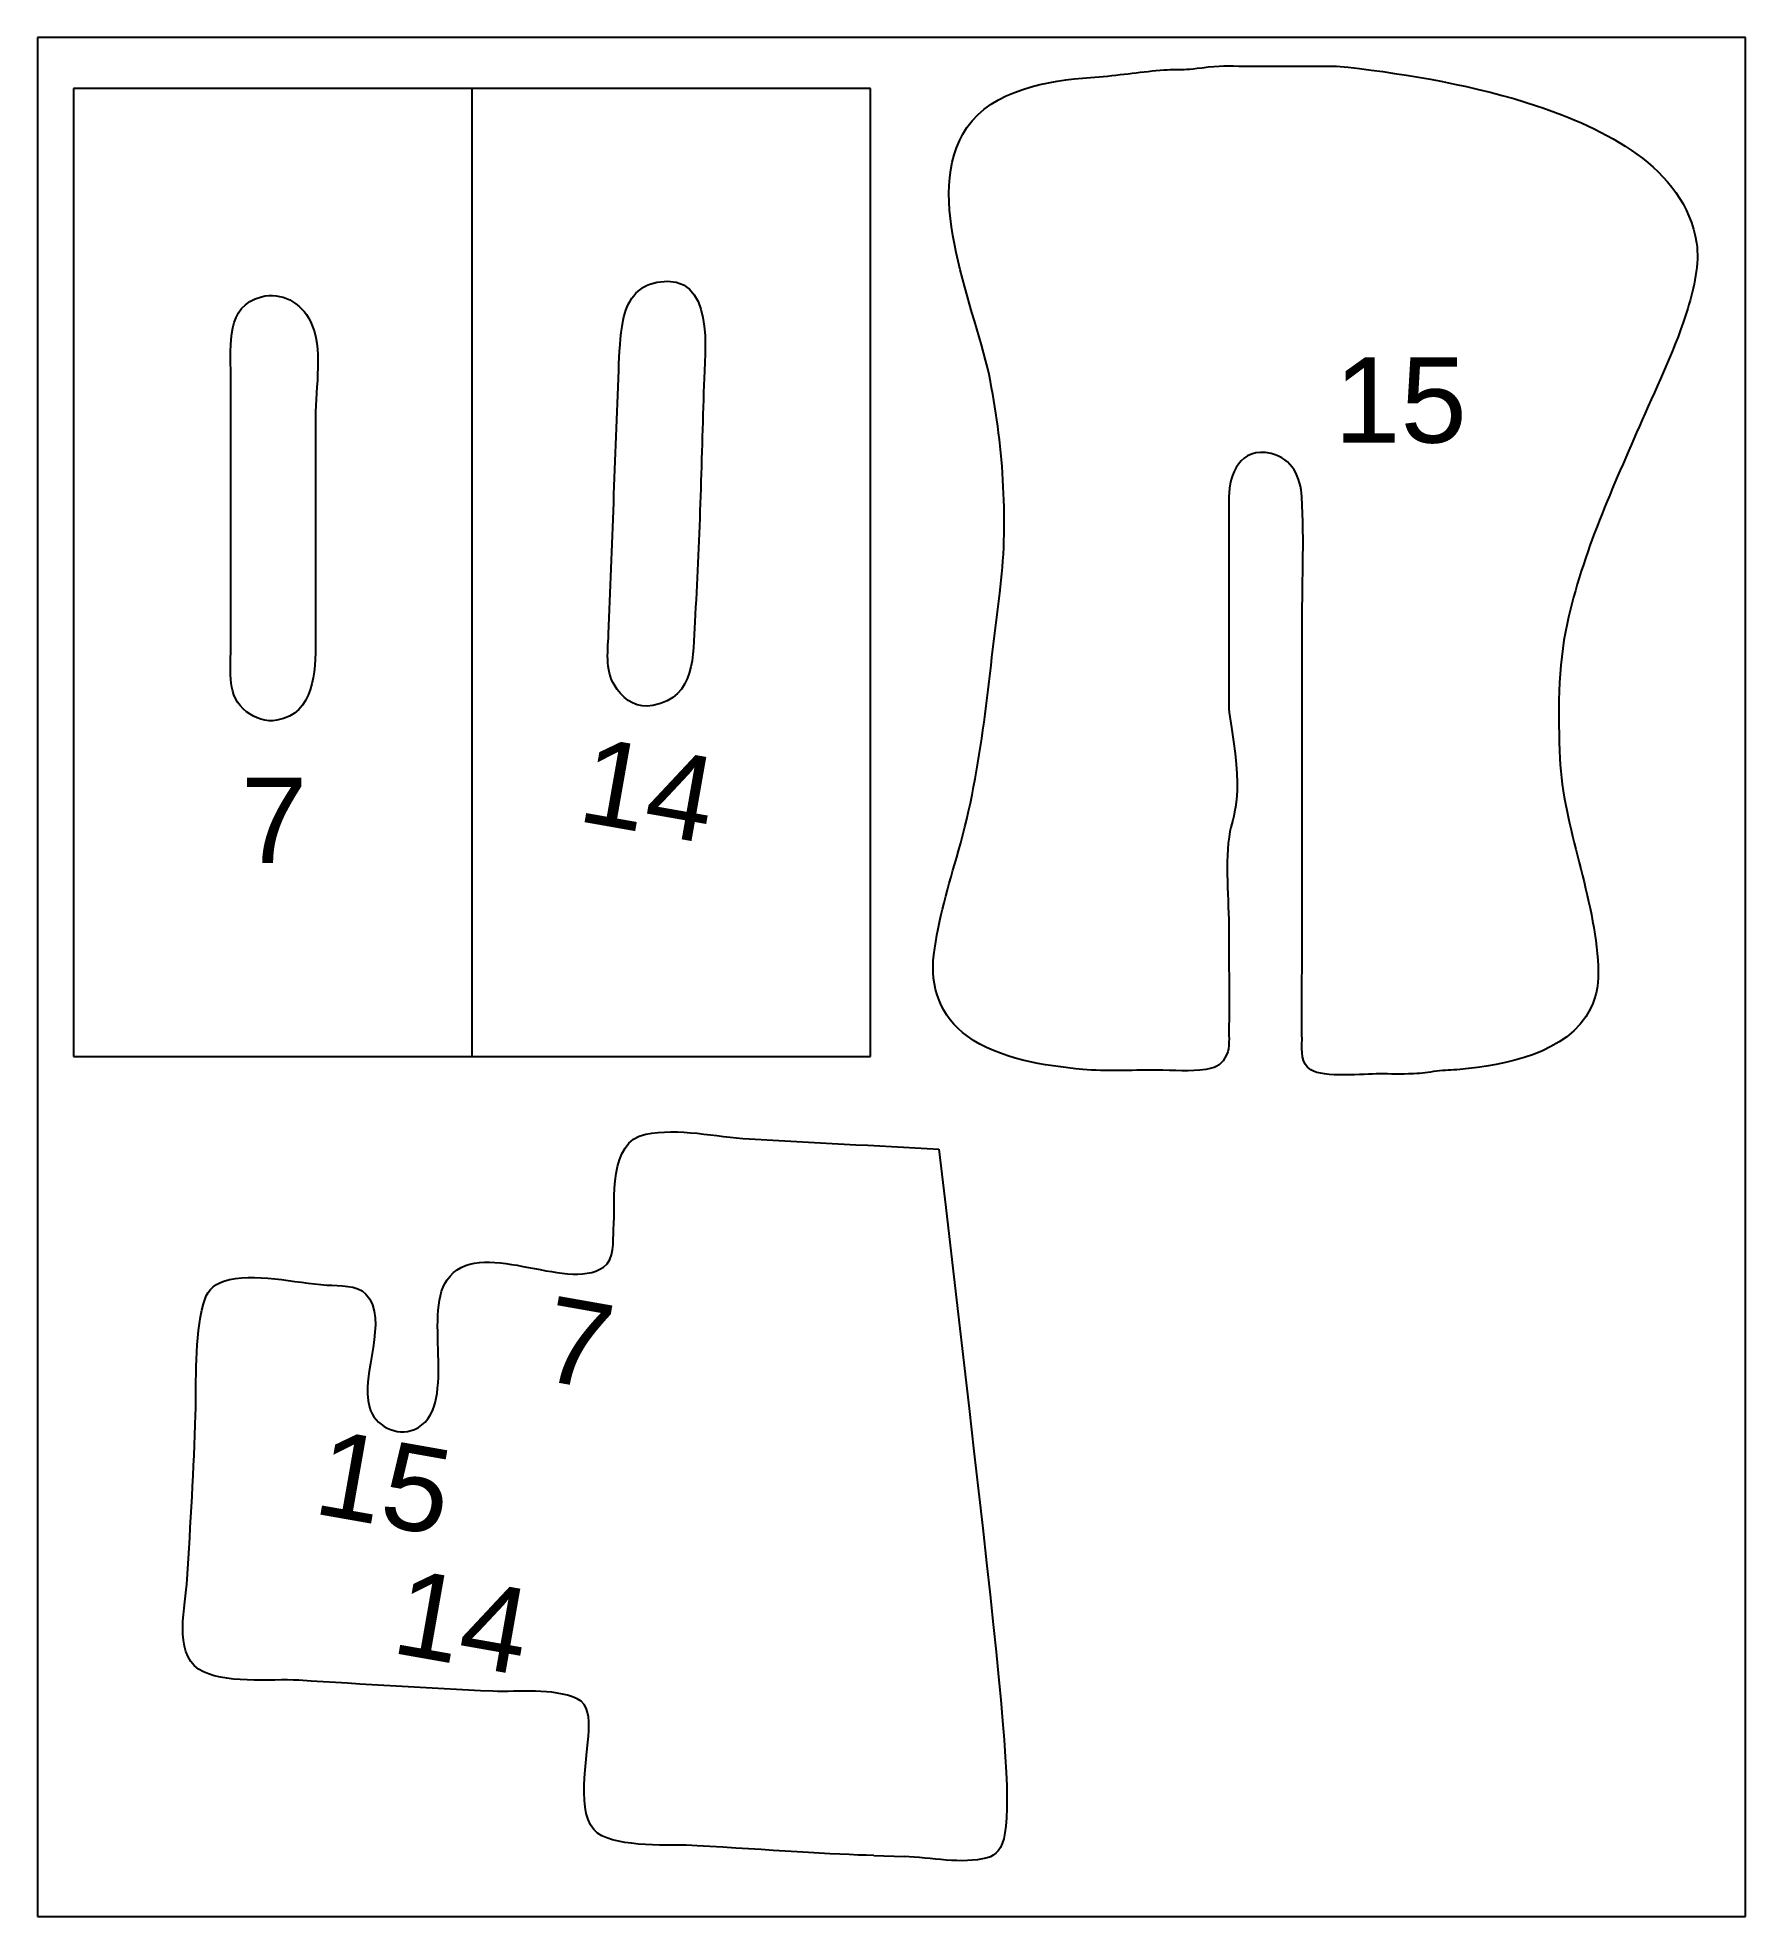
# Model space of a CAD drawing. Header units: millimetres. Extents: x 0 to 60, y 0 to 66.
import ezdxf
from ezdxf.enums import TextEntityAlignment as Align

# ---------------------------------------------------------------- set-up
doc = ezdxf.new("R2010")
doc.units = ezdxf.units.MM
doc.layers.get('0').update_dxf_attribs({"lineweight": 25})
doc.layers.add('Cut', color=7, linetype='Continuous')
doc.layers.add('Stege', color=5, linetype='Continuous', lineweight=25)
doc.layers.add('Text', color=1, linetype='Continuous', lineweight=25)
doc.styles.add('textstyle0', font='')
doc.styles.add('textstyle1', font='')
doc.styles.add('textstyle2', font='')
doc.styles.add('textstyle3', font='')
doc.styles.add('textstyle4', font='')
doc.styles.add('textstyle5', font='')
doc.styles.get('textstyle0').set_extended_font_data('Arial')
doc.styles.get('textstyle1').set_extended_font_data('Arial')
doc.styles.get('textstyle2').set_extended_font_data('Arial')
doc.styles.get('textstyle3').set_extended_font_data('Arial')
doc.styles.get('textstyle4').set_extended_font_data('Arial')
doc.styles.get('textstyle5').set_extended_font_data('Arial')

msp = doc.modelspace()

# ---------------------------------------------------------------- linework, layer by layer
for p, q in [((60, 66), (0, 66)), ((0, 66), (0, 0)), ((60, 0), (60, 66)), ((0, 0), (60, 0))]:
    msp.add_line(p, q)
at = {"layer": 'Cut'}
for p, q in [((29.26, 64.209), (1.26, 64.209)), ((1.26, 64.209), (1.26, 30.209)), ((15.26, 64.209), (15.26, 30.209)), ((29.26, 30.209), (29.26, 64.209)), ((1.26, 30.209), (29.26, 30.209))]:
    msp.add_line(p, q, dxfattribs=at)
for points in [[(6.788, 44.53), (6.788, 54.136)], [(9.764, 52.648), (9.764, 44.801)], [(44.422, 33.514), (44.422, 45.135)]]:
    msp.add_lwpolyline(points, dxfattribs=at)
for points in [[(36.99, 64.598), (37.802, 64.653), (38.567, 64.773), (39.288, 64.842)], [(39.288, 64.842), (40.192, 64.928), (39.94, 64.815), (40.909, 64.943)], [(40.909, 64.943), (41.528, 65.024), (41.845, 65), (42.395, 65)], [(42.395, 65), (43.059, 65), (44.282, 65), (44.963, 65)], [(44.963, 65), (45.368, 65), (45.652, 65.008), (46.044, 64.962)], [(46.044, 64.962), (48.155, 64.712), (50.553, 64.311), (52.665, 63.604)], [(32.646, 62.836), (33.556, 64.172), (35.521, 64.498), (36.99, 64.598)], [(52.665, 63.604), (54.986, 62.827), (57.863, 61.463), (58.282, 58.784)], [(33.477, 53.919), (32.979, 56.467), (31.036, 60.472), (32.646, 62.836)], [(58.282, 58.784), (58.395, 58.059), (58.187, 57.198), (57.974, 56.487)], [(21.768, 57.403), (23.837, 57.782), (23.441, 54.94), (23.406, 53.786)], [(6.788, 54.136), (6.788, 55.222), (6.605, 56.567), (7.87, 56.897)], [(7.87, 56.897), (8.551, 57.076), (9.253, 56.701), (9.586, 56.03)], [(20.573, 56.07), (20.701, 56.728), (21.035, 57.269), (21.768, 57.403)], [(57.974, 56.487), (57.572, 55.151), (56.928, 53.847), (56.371, 52.568)], [(9.586, 56.03), (10.046, 55.101), (9.764, 53.748), (9.764, 52.648)], [(20.418, 54.313), (20.44, 54.913), (20.463, 55.503), (20.573, 56.07)], [(20.059, 45.046), (20.174, 48.103), (20.305, 51.218), (20.418, 54.313)], [(23.406, 53.786), (23.321, 51.047), (23.26, 48.209), (23.088, 45.472)], [(33.804, 46.487), (34.12, 48.86), (33.93, 51.599), (33.477, 53.919)], [(56.371, 52.568), (55.347, 50.213), (54.283, 47.919), (53.732, 45.406)], [(43.341, 51.386), (42.245, 51.642), (41.861, 50.656), (41.855, 49.865)], [(44.417, 49.865), (44.378, 50.537), (44.088, 51.211), (43.341, 51.386)], [(41.855, 49.865), (41.843, 48.129), (41.855, 46.213), (41.855, 44.46)], [(44.422, 45.135), (44.422, 46.673), (44.505, 48.341), (44.417, 49.865)], [(32.356, 37.433), (33.206, 40.393), (33.408, 43.503), (33.804, 46.487)], [(20.363, 43.103), (19.921, 43.695), (20.033, 44.352), (20.059, 45.046)], [(23.088, 45.472), (23.016, 44.32), (23.139, 42.818), (21.618, 42.541)], [(53.732, 45.406), (53.403, 43.912), (53.415, 42.179), (53.482, 40.676)], [(7.344, 42.318), (6.634, 42.867), (6.788, 43.698), (6.788, 44.53)], [(9.764, 44.801), (9.764, 43.726), (9.727, 42.246), (8.411, 42.019)], [(41.855, 44.46), (41.855, 43.775), (41.837, 42.963), (41.857, 42.297)], [(21.618, 42.541), (21.072, 42.441), (20.675, 42.685), (20.363, 43.103)], [(8.411, 42.019), (8.025, 41.951), (7.655, 42.078), (7.344, 42.318)], [(41.857, 42.297), (42.392, 39.268), (42.035, 38.862), (41.892, 38.108)], [(53.482, 40.676), (53.587, 38.275), (54.729, 35.779), (54.822, 33.378)], [(41.892, 38.108), (41.693, 37.058), (41.855, 35.706), (41.855, 34.595)], [(31.488, 33.784), (31.635, 34.998), (32.008, 36.218), (32.356, 37.433)], [(41.855, 34.595), (41.855, 33.473), (41.862, 32.185), (41.855, 31.081)], [(32.666, 30.918), (31.715, 31.605), (31.352, 32.657), (31.488, 33.784)], [(44.422, 30.811), (44.417, 31.662), (44.422, 32.649), (44.422, 33.514)], [(54.822, 33.378), (54.844, 32.837), (54.797, 32.369), (54.557, 31.892)], [(54.557, 31.892), (53.751, 30.288), (51.552, 29.914), (49.963, 29.753)], [(41.855, 31.081), (41.853, 30.714), (41.892, 30.453), (41.716, 30.155)], [(36.72, 29.753), (35.393, 29.88), (33.769, 30.121), (32.666, 30.918)], [(44.736, 29.734), (44.37, 29.977), (44.425, 30.365), (44.422, 30.811)], [(39.288, 29.73), (38.366, 29.73), (37.548, 29.674), (36.72, 29.753)], [(41.044, 29.75), (40.492, 29.662), (39.944, 29.73), (39.288, 29.73)], [(41.716, 30.155), (41.552, 29.878), (41.332, 29.796), (41.044, 29.75)], [(47.125, 29.595), (46.647, 29.595), (45.149, 29.458), (44.736, 29.734)], [(49.963, 29.753), (49.675, 29.723), (49.441, 29.726), (49.152, 29.691)], [(49.152, 29.691), (48.83, 29.653), (48.657, 29.614), (48.341, 29.6)], [(20.239, 24.134), (20.303, 25.175), (20.038, 27.206), (21.37, 27.478)], [(21.37, 27.478), (22.508, 27.709), (23.824, 27.385), (25.004, 27.314)], [(25.004, 27.314), (27.224, 27.181), (29.446, 27.081), (31.667, 26.948)], [(31.667, 26.948), (34.27, 4.492), (34.597, 2.396), (33.365, 2.06)], [(14.384, 22.358), (15.488, 23.945), (18.559, 21.895), (19.884, 22.81)], [(19.884, 22.81), (20.271, 23.078), (20.213, 23.715), (20.239, 24.134)], [(6.544, 22.313), (7.602, 22.651), (9.042, 22.249), (10.165, 22.177)], [(5.825, 21.52), (5.934, 21.924), (6.15, 22.187), (6.544, 22.313)], [(10.165, 22.177), (10.605, 22.149), (11.222, 22.192), (11.531, 21.864)], [(11.531, 21.864), (12.373, 20.971), (11.324, 19.062), (11.656, 17.889)], [(13.237, 17.107), (14.824, 17.793), (13.522, 21.119), (14.384, 22.358)], [(5.55, 17.617), (5.583, 18.798), (5.505, 20.339), (5.825, 21.52)], [(11.656, 17.889), (11.84, 17.24), (12.621, 16.841), (13.237, 17.107)], [(5.258, 11.849), (5.373, 13.771), (5.498, 15.739), (5.55, 17.617)], [(5.659, 8.689), (4.764, 9.276), (5.202, 10.927), (5.258, 11.849)], [(9.181, 8.295), (8.208, 8.354), (6.491, 8.142), (5.659, 8.689)], [(15.989, 7.91), (13.72, 8.002), (11.472, 8.158), (9.181, 8.295)], [(18.957, 7.645), (18.091, 8.036), (16.9, 7.874), (15.989, 7.91)], [(19.362, 6.518), (19.375, 6.938), (19.381, 7.453), (18.957, 7.645)], [(19.677, 2.929), (18.856, 3.52), (19.333, 5.601), (19.362, 6.518)], [(23.167, 2.485), (22.246, 2.54), (20.42, 2.394), (19.677, 2.929)], [(29.381, 2.14), (28.03, 2.17), (25.603, 2.339), (23.167, 2.485)], [(33.365, 2.06), (32.482, 1.819), (31.376, 2.075), (30.445, 2.102)]]:
    msp.add_open_spline(points, degree=3, dxfattribs=at)
at = {"layer": 'Stege'}
msp.add_line((29.381, 2.14), (30.445, 2.102), dxfattribs=at)
msp.add_open_spline([(48.341, 29.6), (47.864, 29.579), (47.532, 29.595), (47.125, 29.595)], degree=3, dxfattribs=at)

# ---------------------------------------------------------------- texts
at = {"layer": 'Text'}
for s, style, p in [('15', 'textstyle5', (47.882, 53.27)), ('7', 'textstyle0', (8.309, 38.5))]:
    msp.add_text(s, height=3, dxfattribs=dict(at, style=style)).set_placement(p, align=Align.MIDDLE_CENTER)
for s, style, p in [('14', 'textstyle4', (21.458, 39.566)), ('7', 'textstyle1', (18.992, 20.147)), ('15', 'textstyle3', (12.178, 15.242)), ('14', 'textstyle2', (14.924, 10.348))]:
    msp.add_text(s, height=3, rotation=350, dxfattribs=dict(at, style=style)).set_placement(p, align=Align.MIDDLE_CENTER)

doc.saveas('drawing.dxf')
